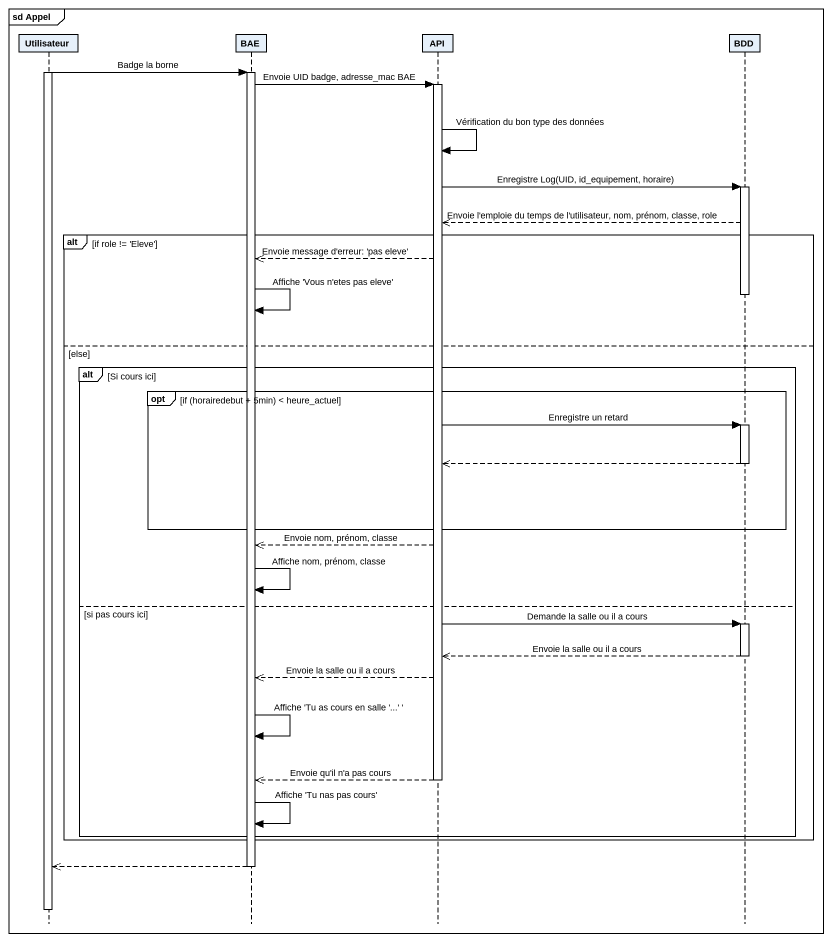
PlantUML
@startuml
mainframe sd Appel
hide footbox
participant Utilisateur
participant BAE
participant API
participant BDD

activate Utilisateur
Utilisateur -> BAE : Badge la borne
activate BAE
BAE -> API : Envoie UID badge, adresse_mac BAE
activate API
API -> API : Vérification du bon type des données
API -> BDD : Enregistre Log(UID, id_equipement, horaire)
activate BDD
BDD -->> API : Envoie l'emploie du temps de l'utilisateur, nom, prénom, classe, role
alt if role != 'Eleve'
  API -->> BAE : Envoie message d'erreur: 'pas eleve'
  deactivate BDD
  BAE -> BAE : Affiche 'Vous n'etes pas eleve'
else else
  alt Si cours ici
    opt if (horairedebut + 5min) < heure_actuel
      API -> BDD : Enregistre un retard
      activate BDD
      BDD -->> API
      deactivate BDD
    end
    API -->> BAE : Envoie nom, prénom, classe
    BAE -> BAE : Affiche nom, prénom, classe
  else si pas cours ici
    API -> BDD : Demande la salle ou il a cours
    activate BDD
    BDD -->> API : Envoie la salle ou il a cours
    deactivate BDD
    API -->> BAE : Envoie la salle ou il a cours
    BAE -> BAE : Affiche 'Tu as cours en salle '...' '
    API -->> BAE : Envoie qu'il n'a pas cours
    deactivate API
    BAE -> BAE : Affiche 'Tu nas pas cours'
  end
end
BAE -->> Utilisateur
deactivate BAE
deactivate Utilisateur
@enduml
